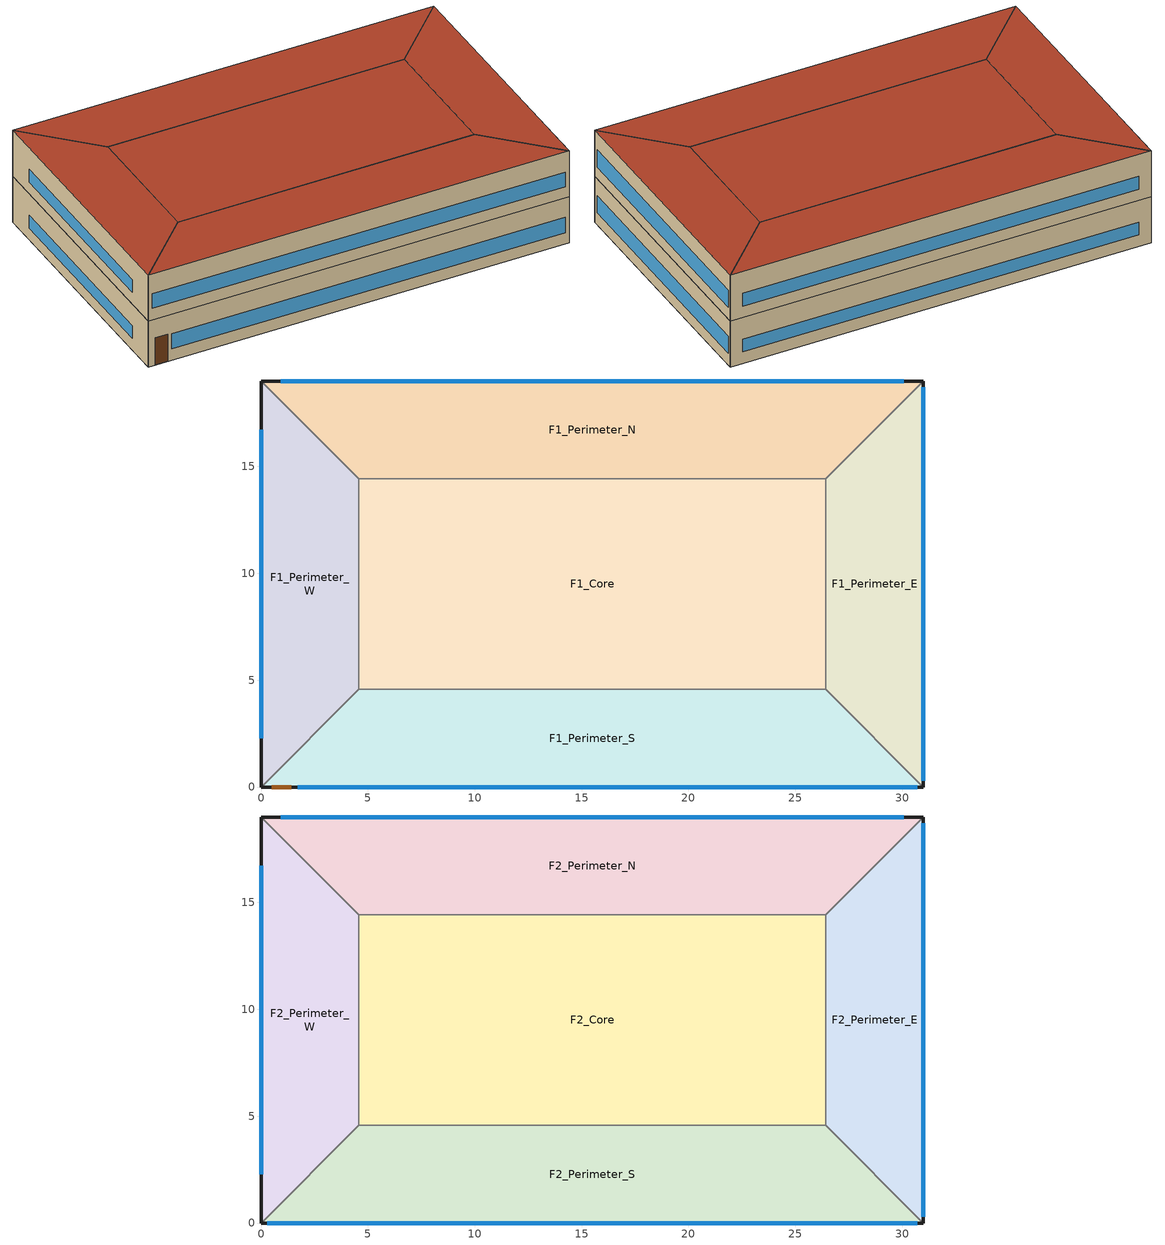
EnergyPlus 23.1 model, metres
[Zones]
F1_Perimeter_S
 floor ground (Slab): 4.57,4.57 26.43,4.57 31,0 0,0 z0
 wall outside (Exterior Wall): 0,0 31,0 z0:3.62
 wall to F1_Perimeter_E (Interior Wall): 31,0 26.43,4.57 z0:3.62
 wall to F1_Core (Interior Wall): 26.43,4.57 4.57,4.57 z0:3.62
 wall to F1_Perimeter_W (Interior Wall): 4.57,4.57 0,0 z0:3.62
 window (Window): 1.71,0 30.7,0 z0.9:2.1
 door (Exterior Door): 0.5,0 1.41,0 z0:2.13
F1_Perimeter_E
 floor ground (Slab): 26.43,4.57 26.43,14.43 31,19 31,0 z0
 wall outside (Exterior Wall): 31,0 31,19 z0:3.62
 wall to F1_Perimeter_N (Interior Wall): 31,19 26.43,14.43 z0:3.62
 wall to F1_Core (Interior Wall): 26.43,14.43 26.43,4.57 z0:3.62
 window (Window): 31,0.3 31,18.7 z0.9:2.25
F1_Perimeter_N
 floor ground (Slab): 26.43,14.43 4.57,14.43 0,19 31,19 z0
 wall outside (Exterior Wall): 31,19 0,19 z0:3.62
 wall to F1_Perimeter_W (Interior Wall): 0,19 4.57,14.43 z0:3.62
 wall to F1_Core (Interior Wall): 4.57,14.43 26.43,14.43 z0:3.62
 window (Window): 30.09,19 0.91,19 z0.9:1.9
F1_Perimeter_W
 floor ground (Slab): 4.57,14.43 4.57,4.57 0,0 0,19 z0
 wall outside (Exterior Wall): 0,19 0,0 z0:3.62
 wall to F1_Core (Interior Wall): 4.57,4.57 4.57,14.43 z0:3.62
 window (Window): 0,16.72 0,2.28 z0.9:1.9
F1_Core
 floor ground (Slab): 4.57,14.43 26.43,14.43 26.43,4.57 4.57,4.57 z0
F2_Perimeter_S
 floor to F1_Perimeter_S (Interior Floor): 4.57,4.57 26.43,4.57 31,0 0,0 z3.62
 wall outside (Exterior Wall): 0,0 31,0 z3.62:7.24
 wall to F2_Perimeter_E (Interior Wall): 31,0 26.43,4.57 z3.62:7.24
 wall to F2_Core (Interior Wall): 26.43,4.57 4.57,4.57 z3.62:7.24
 wall to F2_Perimeter_W (Interior Wall): 4.57,4.57 0,0 z3.62:7.24
 window (Window): 0.3,0 30.7,0 z4.52:5.66
 roof outside (Roof): 0,0 31,0 26.43,4.57 4.57,4.57 z7.24
F2_Perimeter_E
 floor to F1_Perimeter_E (Interior Floor): 26.43,4.57 26.43,14.43 31,19 31,0 z3.62
 wall outside (Exterior Wall): 31,0 31,19 z3.62:7.24
 wall to F2_Perimeter_N (Interior Wall): 31,19 26.43,14.43 z3.62:7.24
 wall to F2_Core (Interior Wall): 26.43,14.43 26.43,4.57 z3.62:7.24
 window (Window): 31,0.3 31,18.7 z4.52:5.87
 roof outside (Roof): 31,0 31,19 26.43,14.43 26.43,4.57 z7.24
F2_Perimeter_N
 floor to F1_Perimeter_N (Interior Floor): 26.43,14.43 4.57,14.43 0,19 31,19 z3.62
 wall outside (Exterior Wall): 31,19 0,19 z3.62:7.24
 wall to F2_Perimeter_W (Interior Wall): 0,19 4.57,14.43 z3.62:7.24
 wall to F2_Core (Interior Wall): 4.57,14.43 26.43,14.43 z3.62:7.24
 window (Window): 30.09,19 0.91,19 z4.52:5.52
 roof outside (Roof): 31,19 0,19 4.57,14.43 26.43,14.43 z7.24
F2_Perimeter_W
 floor to F1_Perimeter_W (Interior Floor): 4.57,14.43 4.57,4.57 0,0 0,19 z3.62
 wall outside (Exterior Wall): 0,19 0,0 z3.62:7.24
 wall to F2_Core (Interior Wall): 4.57,4.57 4.57,14.43 z3.62:7.24
 window (Window): 0,16.72 0,2.28 z4.52:5.52
 roof outside (Roof): 0,19 0,0 4.57,4.57 4.57,14.43 z7.24
F2_Core
 floor to F1_Core (Interior Floor): 4.57,14.43 26.43,14.43 26.43,4.57 4.57,4.57 z3.62
 roof outside (Roof): 4.57,4.57 26.43,4.57 26.43,14.43 4.57,14.43 z7.24
[Building]
V01-small-office-phoenix: 0, Suburbs, 0.04, 0.4, FullExterior, 25, 6
[Site:Location]
Phoenix AZ: 33.45, -111.98, -7, 337
[Site:GroundTemperature:BuildingSurface]
15.5, 16.8, 17.7, 20.8, 22.6, 26, 26, 25.9, 24.2, 21.4, 18, 14.9
[SizingPeriod:DesignDay]
Phoenix Sky Harbor Intl Ap Ann Htg 99.6% Condns DB: 12, 21, WinterDesignDay, 3.7, 0, DefaultMultipliers, , Wetbulb, 3.7, , , , , 97342, 1.7, 100, No, No, No, ASHRAEClearSky, , , , , 0
Phoenix Sky Harbor Intl Ap Ann Clg .4% Condns DB=>MWB: 7, 21, SummerDesignDay, 43.4, 12, DefaultMultipliers, , Wetbulb, 21.1, , , , , 97342, 4.1, 260, No, No, No, ASHRAETau, , , 0.588, 1.653
[Material]
Carpet pad 12mm: MediumRough, 0.0127, 0.06, 288, 1380, 0.9, 0.6, 0.6
Concrete block 200mm: MediumRough, 0.2, 1.11, 800, 920, 0.9, 0.6, 0.6
Cast concrete 200mm: MediumRough, 0.2, 1.73, 2243, 837, 0.9, 0.6, 0.6
Gypsum board 13mm: MediumRough, 0.0127, 0.16, 800, 1090, 0.9, 0.6, 0.6
Metal deck 1.5mm: MediumRough, 0.0015, 45, 7680, 418, 0.9, 0.6, 0.6
Polyiso board 100mm: MediumRough, 0.1, 0.024, 30, 1470, 0.9, 0.6, 0.6
Roof membrane 10mm: MediumRough, 0.0095, 0.16, 1121, 1460, 0.9, 0.6, 0.6
Stucco 25mm: MediumRough, 0.025, 0.72, 1856, 840, 0.9, 0.6, 0.6
XPS board 50mm: MediumRough, 0.05, 0.029, 35, 1400, 0.9, 0.6, 0.6
Door panel: MediumSmooth, 0.045, 0.15, 600, 1630, 0.9, 0.6, 0.6
[Construction]
Exterior Wall: Stucco 25mm, XPS board 50mm, Concrete block 200mm, Gypsum board 13mm
Roof: Roof membrane 10mm, Polyiso board 100mm, Metal deck 1.5mm
Slab: Cast concrete 200mm, Carpet pad 12mm
Interior Floor: Cast concrete 200mm
Interior Wall: Gypsum board 13mm, Gypsum board 13mm
Window: Glazing
Exterior Door: Door panel
[WindowMaterial:SimpleGlazingSystem]
Glazing: 2.85, 0.25, 0.48
[Zone]
F1_Perimeter_S; F1_Perimeter_E; F1_Perimeter_N; F1_Perimeter_W; F1_Core; F2_Perimeter_S; F2_Perimeter_E; F2_Perimeter_N; F2_Perimeter_W; F2_Core: 0, 0, 0, 0, 1, 1, autocalculate, autocalculate, autocalculate, , , Yes
[People]
F1_Perimeter_S People: F1_Perimeter_S, Occupancy Schedule, People, 5.1093, , , 0.3, autocalculate, Activity Schedule
F1_Perimeter_E People: F1_Perimeter_E, Occupancy Schedule, People, 2.7895, , , 0.3, autocalculate, Activity Schedule
F1_Perimeter_N People: F1_Perimeter_N, Occupancy Schedule, People, 5.1093, , , 0.3, autocalculate, Activity Schedule
F1_Perimeter_W People: F1_Perimeter_W, Occupancy Schedule, People, 2.7895, , , 0.3, autocalculate, Activity Schedule
F1_Core People: F1_Core, Occupancy Schedule, People, 9.1174, , , 0.3, autocalculate, Activity Schedule
F2_Perimeter_S People: F2_Perimeter_S, Occupancy Schedule, People, 5.1093, , , 0.3, autocalculate, Activity Schedule
F2_Perimeter_E People: F2_Perimeter_E, Occupancy Schedule, People, 2.7895, , , 0.3, autocalculate, Activity Schedule
F2_Perimeter_N People: F2_Perimeter_N, Occupancy Schedule, People, 5.1093, , , 0.3, autocalculate, Activity Schedule
F2_Perimeter_W People: F2_Perimeter_W, Occupancy Schedule, People, 2.7895, , , 0.3, autocalculate, Activity Schedule
F2_Core People: F2_Core, Occupancy Schedule, People, 9.1174, , , 0.3, autocalculate, Activity Schedule
[Lights]
F1_Perimeter_S Lights: F1_Perimeter_S, Lighting Schedule, Watts/Area, , 6.889, , 0, 0.42, 0.18
F1_Perimeter_E Lights: F1_Perimeter_E, Lighting Schedule, Watts/Area, , 6.889, , 0, 0.42, 0.18
F1_Perimeter_N Lights: F1_Perimeter_N, Lighting Schedule, Watts/Area, , 6.889, , 0, 0.42, 0.18
F1_Perimeter_W Lights: F1_Perimeter_W, Lighting Schedule, Watts/Area, , 6.889, , 0, 0.42, 0.18
F1_Core Lights: F1_Core, Lighting Schedule, Watts/Area, , 6.889, , 0, 0.42, 0.18
F2_Perimeter_S Lights: F2_Perimeter_S, Lighting Schedule, Watts/Area, , 6.889, , 0, 0.42, 0.18
F2_Perimeter_E Lights: F2_Perimeter_E, Lighting Schedule, Watts/Area, , 6.889, , 0, 0.42, 0.18
F2_Perimeter_N Lights: F2_Perimeter_N, Lighting Schedule, Watts/Area, , 6.889, , 0, 0.42, 0.18
F2_Perimeter_W Lights: F2_Perimeter_W, Lighting Schedule, Watts/Area, , 6.889, , 0, 0.42, 0.18
F2_Core Lights: F2_Core, Lighting Schedule, Watts/Area, , 6.889, , 0, 0.42, 0.18
[ElectricEquipment]
F1_Perimeter_S Equipment: F1_Perimeter_S, Equipment Schedule, Watts/Area, , 9.42, , 0, 0.5, 0
F1_Perimeter_E Equipment: F1_Perimeter_E, Equipment Schedule, Watts/Area, , 9.42, , 0, 0.5, 0
F1_Perimeter_N Equipment: F1_Perimeter_N, Equipment Schedule, Watts/Area, , 9.42, , 0, 0.5, 0
F1_Perimeter_W Equipment: F1_Perimeter_W, Equipment Schedule, Watts/Area, , 9.42, , 0, 0.5, 0
F1_Core Equipment: F1_Core, Equipment Schedule, Watts/Area, , 9.42, , 0, 0.5, 0
F2_Perimeter_S Equipment: F2_Perimeter_S, Equipment Schedule, Watts/Area, , 9.42, , 0, 0.5, 0
F2_Perimeter_E Equipment: F2_Perimeter_E, Equipment Schedule, Watts/Area, , 9.42, , 0, 0.5, 0
F2_Perimeter_N Equipment: F2_Perimeter_N, Equipment Schedule, Watts/Area, , 9.42, , 0, 0.5, 0
F2_Perimeter_W Equipment: F2_Perimeter_W, Equipment Schedule, Watts/Area, , 9.42, , 0, 0.5, 0
F2_Core Equipment: F2_Core, Equipment Schedule, Watts/Area, , 9.42, , 0, 0.5, 0
[ZoneInfiltration:DesignFlowRate]
F1_Perimeter_S Infiltration: F1_Perimeter_S, Always On, AirChanges/Hour, , , , 0.24, 1, 0, 0, 0
F1_Perimeter_E Infiltration: F1_Perimeter_E, Always On, AirChanges/Hour, , , , 0.24, 1, 0, 0, 0
F1_Perimeter_N Infiltration: F1_Perimeter_N, Always On, AirChanges/Hour, , , , 0.24, 1, 0, 0, 0
F1_Perimeter_W Infiltration: F1_Perimeter_W, Always On, AirChanges/Hour, , , , 0.24, 1, 0, 0, 0
F1_Core Infiltration: F1_Core, Always On, AirChanges/Hour, , , , 0.24, 1, 0, 0, 0
F2_Perimeter_S Infiltration: F2_Perimeter_S, Always On, AirChanges/Hour, , , , 0.24, 1, 0, 0, 0
F2_Perimeter_E Infiltration: F2_Perimeter_E, Always On, AirChanges/Hour, , , , 0.24, 1, 0, 0, 0
F2_Perimeter_N Infiltration: F2_Perimeter_N, Always On, AirChanges/Hour, , , , 0.24, 1, 0, 0, 0
F2_Perimeter_W Infiltration: F2_Perimeter_W, Always On, AirChanges/Hour, , , , 0.24, 1, 0, 0, 0
F2_Core Infiltration: F2_Core, Always On, AirChanges/Hour, , , , 0.24, 1, 0, 0, 0
[HVACTemplate:Thermostat]
Thermostat: Heating Setpoint, , Cooling Setpoint
[HVACTemplate:Zone:Unitary]
F1_Perimeter_S: F1_Perimeter_S PSZ-HP, Thermostat, autosize, , , Flow/Person, 0.00236
F1_Perimeter_E: F1_Perimeter_E PSZ-HP, Thermostat, autosize, , , Flow/Person, 0.00236
F1_Perimeter_N: F1_Perimeter_N PSZ-HP, Thermostat, autosize, , , Flow/Person, 0.00236
F1_Perimeter_W: F1_Perimeter_W PSZ-HP, Thermostat, autosize, , , Flow/Person, 0.00236
F1_Core: F1_Core PSZ-HP, Thermostat, autosize, , , Flow/Person, 0.00236
F2_Perimeter_S: F2_Perimeter_S PSZ-HP, Thermostat, autosize, , , Flow/Person, 0.00236
F2_Perimeter_E: F2_Perimeter_E PSZ-HP, Thermostat, autosize, , , Flow/Person, 0.00236
F2_Perimeter_N: F2_Perimeter_N PSZ-HP, Thermostat, autosize, , , Flow/Person, 0.00236
F2_Perimeter_W: F2_Perimeter_W PSZ-HP, Thermostat, autosize, , , Flow/Person, 0.00236
F2_Core: F2_Core PSZ-HP, Thermostat, autosize, , , Flow/Person, 0.00236
[HVACTemplate:System:UnitaryHeatPump:AirToAir]
F1_Perimeter_S PSZ-HP: , F1_Perimeter_S, autosize, autosize, , , BlowThrough, 0.6, 500, 0.9, , SingleSpeedDX, , 12.8, autosize, autosize, 3.87, SingleSpeedDXHeatPump, , 45, autosize, 3.32, -8, , , , , Electric, , autosize, , , , autosize, autosize, , NoEconomizer
F1_Perimeter_E PSZ-HP: , F1_Perimeter_E, autosize, autosize, , , BlowThrough, 0.6, 500, 0.9, , SingleSpeedDX, , 12.8, autosize, autosize, 3.87, SingleSpeedDXHeatPump, , 45, autosize, 3.32, -8, , , , , Electric, , autosize, , , , autosize, autosize, , NoEconomizer
F1_Perimeter_N PSZ-HP: , F1_Perimeter_N, autosize, autosize, , , BlowThrough, 0.6, 500, 0.9, , SingleSpeedDX, , 12.8, autosize, autosize, 3.87, SingleSpeedDXHeatPump, , 45, autosize, 3.32, -8, , , , , Electric, , autosize, , , , autosize, autosize, , NoEconomizer
F1_Perimeter_W PSZ-HP: , F1_Perimeter_W, autosize, autosize, , , BlowThrough, 0.6, 500, 0.9, , SingleSpeedDX, , 12.8, autosize, autosize, 3.87, SingleSpeedDXHeatPump, , 45, autosize, 3.32, -8, , , , , Electric, , autosize, , , , autosize, autosize, , NoEconomizer
F1_Core PSZ-HP: , F1_Core, autosize, autosize, , , BlowThrough, 0.6, 500, 0.9, , SingleSpeedDX, , 12.8, autosize, autosize, 3.87, SingleSpeedDXHeatPump, , 45, autosize, 3.32, -8, , , , , Electric, , autosize, , , , autosize, autosize, , NoEconomizer
F2_Perimeter_S PSZ-HP: , F2_Perimeter_S, autosize, autosize, , , BlowThrough, 0.6, 500, 0.9, , SingleSpeedDX, , 12.8, autosize, autosize, 3.87, SingleSpeedDXHeatPump, , 45, autosize, 3.32, -8, , , , , Electric, , autosize, , , , autosize, autosize, , NoEconomizer
F2_Perimeter_E PSZ-HP: , F2_Perimeter_E, autosize, autosize, , , BlowThrough, 0.6, 500, 0.9, , SingleSpeedDX, , 12.8, autosize, autosize, 3.87, SingleSpeedDXHeatPump, , 45, autosize, 3.32, -8, , , , , Electric, , autosize, , , , autosize, autosize, , NoEconomizer
F2_Perimeter_N PSZ-HP: , F2_Perimeter_N, autosize, autosize, , , BlowThrough, 0.6, 500, 0.9, , SingleSpeedDX, , 12.8, autosize, autosize, 3.87, SingleSpeedDXHeatPump, , 45, autosize, 3.32, -8, , , , , Electric, , autosize, , , , autosize, autosize, , NoEconomizer
F2_Perimeter_W PSZ-HP: , F2_Perimeter_W, autosize, autosize, , , BlowThrough, 0.6, 500, 0.9, , SingleSpeedDX, , 12.8, autosize, autosize, 3.87, SingleSpeedDXHeatPump, , 45, autosize, 3.32, -8, , , , , Electric, , autosize, , , , autosize, autosize, , NoEconomizer
F2_Core PSZ-HP: , F2_Core, autosize, autosize, , , BlowThrough, 0.6, 500, 0.9, , SingleSpeedDX, , 12.8, autosize, autosize, 3.87, SingleSpeedDXHeatPump, , 45, autosize, 3.32, -8, , , , , Electric, , autosize, , , , autosize, autosize, , NoEconomizer
[Schedule:Compact]
Occupancy Schedule: Fraction, Through: 12/31, For: Weekdays SummerDesignDay WinterDesignDay, Until: 07:00, 0, Until: 18:00, 0.95, Until: 24:00, 0, For: Saturday, Until: 08:00, 0, Until: 12:00, 0.95, Until: 24:00, 0, For: Sunday Holidays AllOtherDays, Until: 24:00, 0
Lighting Schedule: Fraction, Through: 12/31, For: Weekdays SummerDesignDay WinterDesignDay, Until: 07:00, 0.05, Until: 18:00, 0.9, Until: 24:00, 0.05, For: Saturday, Until: 08:00, 0.05, Until: 12:00, 0.9, Until: 24:00, 0.05, For: Sunday Holidays AllOtherDays, Until: 24:00, 0.05
Equipment Schedule: Fraction, Through: 12/31, For: Weekdays SummerDesignDay WinterDesignDay, Until: 07:00, 0.3, Until: 18:00, 0.9, Until: 24:00, 0.3, For: Saturday, Until: 08:00, 0.3, Until: 12:00, 0.9, Until: 24:00, 0.3, For: Sunday Holidays AllOtherDays, Until: 24:00, 0.3
Activity Schedule: Any Number, Through: 12/31, For: AllDays, Until: 24:00, 120
Always On: Fraction, Through: 12/31, For: AllDays, Until: 24:00, 1
Heating Setpoint: Temperature, Through: 12/31, For: Weekdays, Until: 05:00, 15.6, Until: 18:00, 21, Until: 24:00, 15.6, For: Saturday, Until: 06:00, 15.6, Until: 12:00, 21, Until: 24:00, 15.6, For: SummerDesignDay WinterDesignDay, Until: 24:00, 21, For: Sunday Holidays AllOtherDays, Until: 24:00, 15.6
Cooling Setpoint: Temperature, Through: 12/31, For: Weekdays, Until: 05:00, 29.4, Until: 18:00, 24, Until: 24:00, 29.4, For: Saturday, Until: 06:00, 29.4, Until: 12:00, 24, Until: 24:00, 29.4, For: SummerDesignDay WinterDesignDay, Until: 24:00, 24, For: Sunday Holidays AllOtherDays, Until: 24:00, 29.4
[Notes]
source: assumed (half the monthly mean air temperature plus 9 C)
